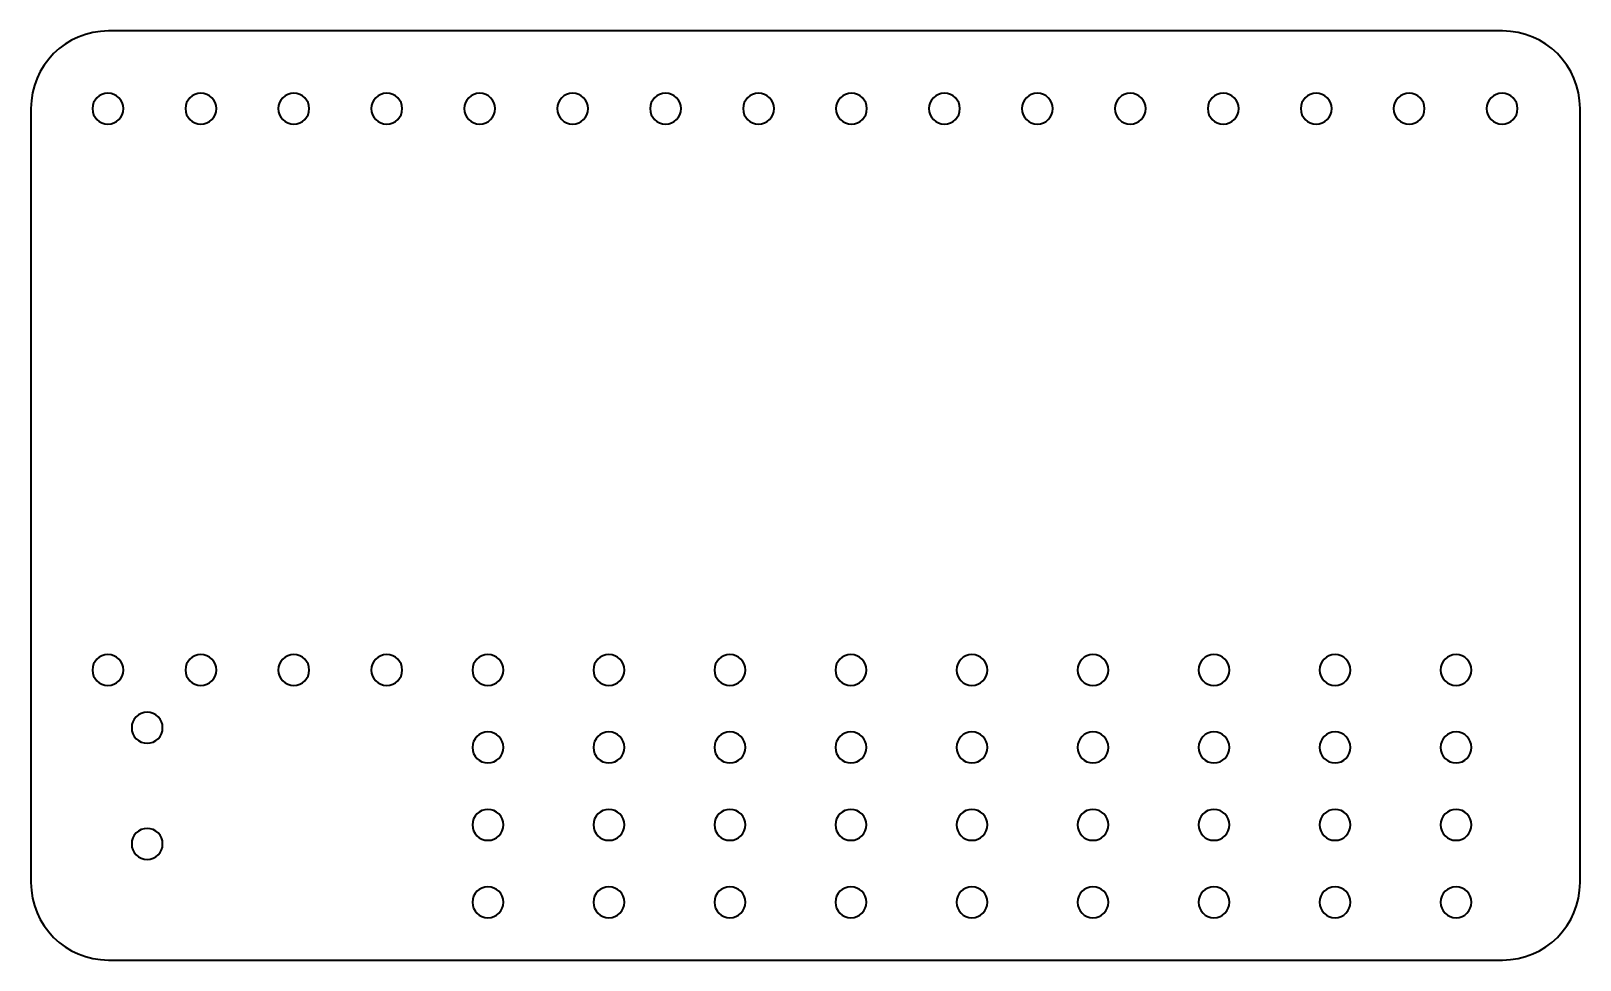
# Model space of a CAD drawing. Header units: millimetres. Extents: x 7 to 207, y 121 to 241.
import ezdxf

# ---------------------------------------------------------------- set-up
doc = ezdxf.new("R2010")
doc.units = ezdxf.units.MM
doc.header["$LTSCALE"] = 0.75
doc.layers.add('Visible', color=7, linetype='Continuous', lineweight=35)

msp = doc.modelspace()

# ---------------------------------------------------------------- linework, layer by layer
at = {"layer": 'Visible'}
for p, q in [((197.32302, 240.650056, 1.5), (17.32302, 240.650056, 1.5)), ((7.32302, 230.650056, 1.5), (7.32302, 130.650056, 1.5)), ((207.32302, 130.650056, 1.5), (207.32302, 230.650056, 1.5)), ((17.32302, 120.650056, 1.5), (197.32302, 120.650056, 1.5))]:
    msp.add_line(p, q, dxfattribs=at)
at = {"layer": 'Visible', "extrusion": (0, 0, -1)}
for centre in [(-17.258254, 230.615225, -1.5), (-29.258254, 230.615225, -1.5), (-41.258254, 230.615225, -1.5), (-53.258254, 230.615225, -1.5), (-65.258254, 230.615225, -1.5), (-77.258254, 230.615225, -1.5), (-89.258254, 230.615225, -1.5), (-101.258254, 230.615225, -1.5), (-113.258254, 230.615225, -1.5), (-125.258254, 230.615225, -1.5), (-137.258254, 230.615225, -1.5), (-149.258254, 230.615225, -1.5), (-161.258254, 230.615225, -1.5), (-173.258254, 230.615225, -1.5), (-185.258254, 230.615225, -1.5), (-197.258254, 230.615225, -1.5), (-17.258254, 158.11078, -1.5), (-29.258254, 158.11078, -1.5), (-41.258254, 158.11078, -1.5), (-53.258254, 158.11078, -1.5), (-66.314453, 158.11078, -1.5), (-81.939453, 158.11078, -1.5), (-97.564453, 158.11078, -1.5), (-113.189453, 158.11078, -1.5), (-128.814453, 158.11078, -1.5), (-144.439453, 158.11078, -1.5), (-160.064453, 158.11078, -1.5), (-175.689453, 158.11078, -1.5), (-191.314453, 158.11078, -1.5), (-22.32302, 150.650056, -1.5), (-66.314453, 148.11078, -1.5), (-81.939453, 148.11078, -1.5), (-97.564453, 148.11078, -1.5), (-113.189453, 148.11078, -1.5), (-128.814453, 148.11078, -1.5), (-144.439453, 148.11078, -1.5), (-160.064453, 148.11078, -1.5), (-175.689453, 148.11078, -1.5), (-191.314453, 148.11078, -1.5), (-66.314453, 138.11078, -1.5), (-81.939453, 138.11078, -1.5), (-97.564453, 138.11078, -1.5), (-113.189453, 138.11078, -1.5), (-128.814453, 138.11078, -1.5), (-144.439453, 138.11078, -1.5), (-160.064453, 138.11078, -1.5), (-175.689453, 138.11078, -1.5), (-191.314453, 138.11078, -1.5), (-22.32302, 135.650056, -1.5), (-66.314453, 128.11078, -1.5), (-81.939453, 128.11078, -1.5), (-97.564453, 128.11078, -1.5), (-113.189453, 128.11078, -1.5), (-128.814453, 128.11078, -1.5), (-144.439453, 128.11078, -1.5), (-160.064453, 128.11078, -1.5), (-175.689453, 128.11078, -1.5), (-191.314453, 128.11078, -1.5)]:
    msp.add_circle(centre, 2, dxfattribs=at)
at = {"layer": 'Visible'}
for centre, start, end in [((17.32302, 230.650056, 1.5), 90, 180), ((197.32302, 230.650056, 1.5), 0, 90), ((17.32302, 130.650056, 1.5), 180, 270), ((197.32302, 130.650056, 1.5), 270, 0)]:
    msp.add_arc(centre, 10, start, end, dxfattribs=at)

doc.saveas('drawing.dxf')
